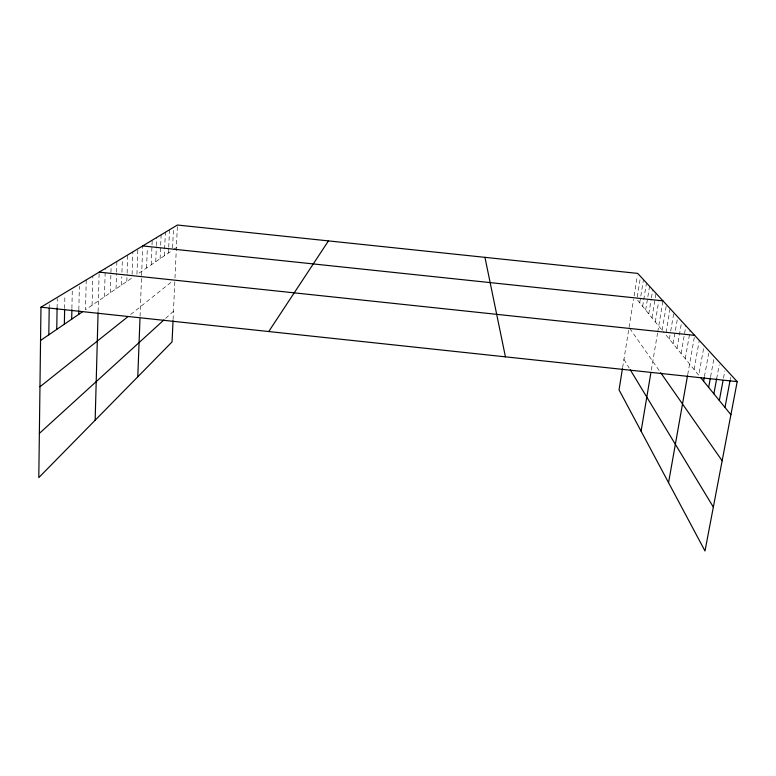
<?xml version="1.0" encoding="UTF-8"?>
<svg xmlns="http://www.w3.org/2000/svg" width="776" height="776" viewBox="0 0 776 776"><rect width="100%" height="100%" fill="white"/><g stroke="black" fill="none" stroke-linecap="round" stroke-linejoin="round"><path stroke-width="0.58" stroke-dasharray="3.88 2.91" d="M49.218 307.005L49.257 304.59M57.104 308.043L57.259 298.547M64.66 308.46L64.903 295.161M71.906 308.489L72.275 290.68M78.842 309.692L79.365 286.363M86.243 279.923L85.535 309.711L131.959 277.973M92.072 305.24L92.819 275.955M98.096 311.613L99.163 272.143M104.469 296.762L105.274 268.457M110.347 292.746L111.181 264.907M116.031 288.866L116.516 273.385M116.546 272.192L116.885 261.473M121.512 285.112L121.783 276.906M121.939 272.221L122.395 258.156M126.828 281.484L127.07 274.248M127.109 273.036L127.73 254.945M132.085 274.403L132.88 251.841M137.827 250.008L136.935 274.568L172.495 250.25M140.058 316.346L142.706 245.924M146.567 267.982L147.343 247.777M151.223 264.8L151.97 246.06M152.018 244.886L152.203 240.211M155.734 261.706L156.354 246.71M156.403 245.555L156.733 237.475M160.118 258.718L161.117 234.837M164.366 255.808L165.375 232.276M168.489 252.995L168.693 248.349M168.741 247.185L169.507 229.783M172.602 247.845L173.523 227.368M173.087 319.547L174.881 280.398M174.988 277.992L177.423 225.021M622.614 367.601L633.575 299.293M634.118 295.899L637.348 275.771M637.251 297.004L640.559 276.479M639.725 302.776L643.469 279.651M642.644 306.375L646.476 282.92M645.661 310.08L649.56 286.286M648.775 313.892L651.239 298.954M651.433 297.8L652.752 289.758M651.986 317.83L656.05 293.338M655.293 321.894L658.649 301.767M651.326 370.113L657.524 333.185M657.718 332.002L662.947 300.845M662.141 330.304L666.468 304.677M670.105 308.625L665.682 334.65L698.759 375.254L704.094 345.611M669.329 339.131L670.512 332.244M670.707 331.09L673.849 312.709M673.112 343.778L677.535 318.102M677.021 348.57L681.745 321.293M681.066 353.536L685.906 325.823M685.257 358.677L690.213 330.498M687.711 374.643L694.665 335.358M694.093 369.531L699.292 340.392M704.443 376.564L708.663 353.352M710.583 376.758L713.833 359.036M716.655 378.756L719.226 364.856M723.504 378.077L724.823 370.996M730.235 379.639L730.672 377.311M165.608 318.422L173.465 311.273M130.678 314.484L172.602 281.067M173.465 249.591L176.385 247.593M637.591 300.166L664.266 332.914M629.734 328.364L659.503 371.006M623.943 359.356L629.152 367.97"/><path stroke-width="1.16" d="M622.43 368.775L619.044 389.872L704.996 550.979L737.2 381.627L637.726 273.404L177.423 225.021L40.973 307.18L38.8 477.609L172.059 341.906L173.029 320.73M48.81 334.825L49.198 308.217M56.745 329.402L57.104 308.043M64.359 324.193L64.631 309.673M71.693 319.178L71.887 309.673M78.745 314.358L78.822 310.856M95.157 420.214L98.067 312.796M137.788 376.796L139.971 318.752M641.083 431.175L650.783 373.372M668.553 482.682L687.497 375.817M703.609 381.21L704.239 377.728M708.643 387.389L710.37 377.941M713.871 393.82L716.655 378.756M719.323 400.503L723.067 380.444M724.997 407.468L730.012 380.793M268.729 331.527L328.452 240.899M39.363 433.406L163.969 319.916M39.954 386.797L128.118 316.521M40.546 340.47L82.625 311.7M142.706 245.924L662.947 300.845M99.163 272.143L694.665 335.358M40.973 307.18L737.2 381.627M700.835 377.805L730.905 414.724M660.677 372.693L722.146 460.769M630.238 369.764L713.338 507.077M484.951 257.351L505.438 356.844"/></g></svg>
